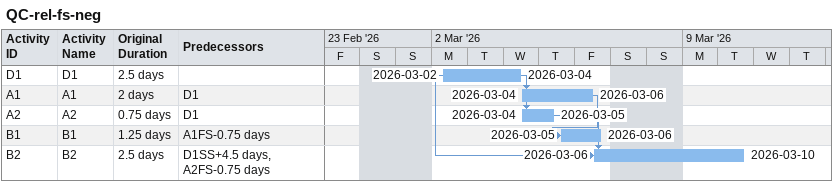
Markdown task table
QC-rel-fs-neg

| ID | Task | Original duration | Start | Finish | Predecessors |
|---|---|---|---|---|---|
| D1 | D1 | 2.5d | 2026-03-02 | 2026-03-04 |  |
| A1 | A1 | 2d | 2026-03-04 | 2026-03-06 | D1 |
| A2 | A2 | 0.75d | 2026-03-04 | 2026-03-05 | D1 |
| B1 | B1 | 1.25d | 2026-03-05 | 2026-03-06 | A1FS-0.75d |
| B2 | B2 | 2.5d | 2026-03-06 | 2026-03-10 | D1SS+4.5d, A2FS-0.75d |
